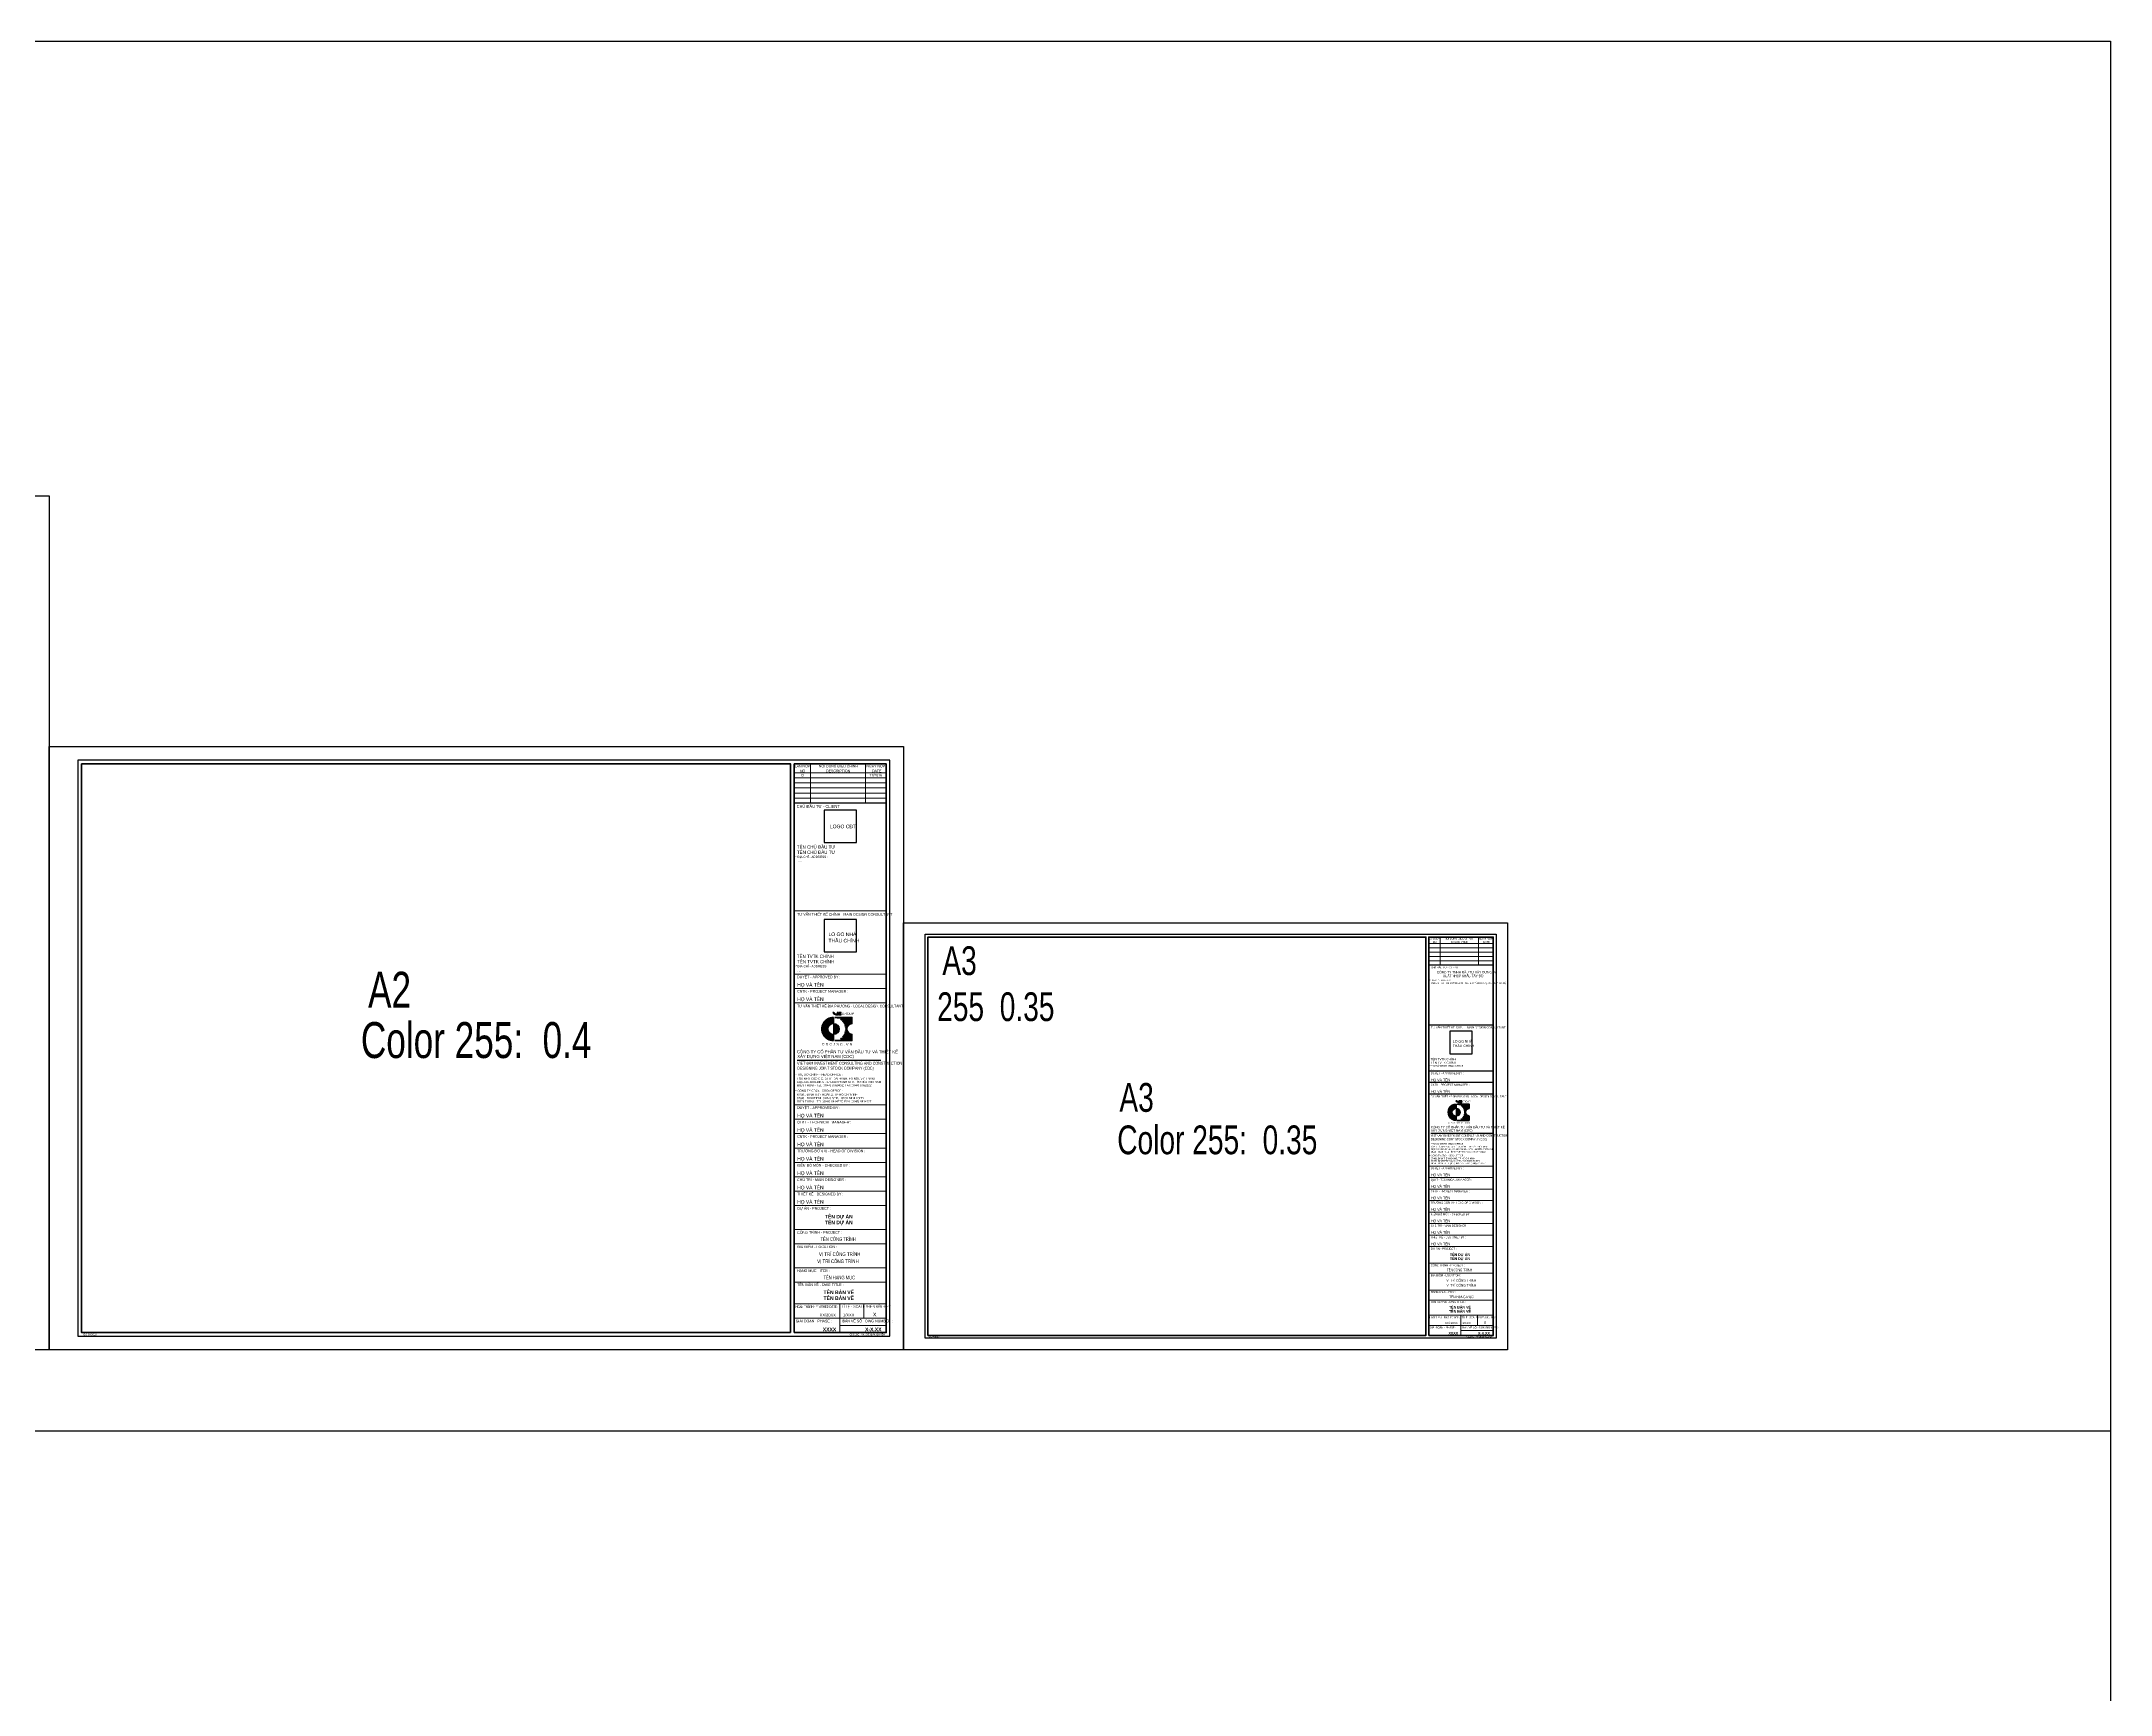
# Model space of a CAD drawing. Header units: millimetres. Extents: x 44 to 16922, y -171 to 5129.
# Drawn here: x 7095 to 8534, y 2591 to 3740 of the extents above; entities that cross this region are included whole.
import ezdxf
from ezdxf.enums import TextEntityAlignment as Align

# ---------------------------------------------------------------- set-up
doc = ezdxf.new("R2010")
doc.units = ezdxf.units.MM
doc.layers.add('CDC -TEXT KHUNG', color=7, linetype='Continuous', lineweight=15)
doc.layers.add('CDC-KHUNGTEN', color=7, linetype='Continuous')
doc.styles.add('Arial', font='arial.ttf', dxfattribs={"width": 0.9, "height": 525})
doc.styles.add('Arial_B_3', font='arialbd.ttf', dxfattribs={"width": 0.75, "height": 3})
doc.styles.add('KT CDC', font='arial.ttf', dxfattribs={"width": 0.85, "height": 200})

# ---------------------------------------------------------------- blocks, each defined once
blk = doc.blocks.new('LOGOmoi')
at = {"layer": 'CDC-KHUNGTEN', "true_color": 0x00fa3e}
h = blk.add_hatch(color=100, dxfattribs=at)
edge = h.paths.add_edge_path()
edge.add_arc((0.02, 0), 1.87, 90, 270)
edge.add_line((0.02, -1.88), (0.02, -3.84))
edge.add_line((0.02, -3.84), (-0.17, -3.84))
edge.add_line((-0.17, -3.84), (-0.36, -3.83))
edge.add_line((-0.36, -3.83), (-0.55, -3.8))
edge.add_line((-0.55, -3.8), (-0.73, -3.77))
edge.add_line((-0.73, -3.77), (-0.92, -3.73))
edge.add_line((-0.92, -3.73), (-1.1, -3.68))
edge.add_line((-1.1, -3.68), (-1.28, -3.62))
edge.add_line((-1.28, -3.62), (-1.45, -3.55))
edge.add_line((-1.45, -3.55), (-1.63, -3.48))
edge.add_line((-1.63, -3.48), (-1.79, -3.39))
edge.add_line((-1.79, -3.39), (-1.96, -3.3))
edge.add_line((-1.96, -3.3), (-2.12, -3.2))
edge.add_line((-2.12, -3.2), (-2.27, -3.09))
edge.add_line((-2.27, -3.09), (-2.42, -2.97))
edge.add_line((-2.42, -2.97), (-2.56, -2.85))
edge.add_line((-2.56, -2.85), (-2.7, -2.72))
edge.add_line((-2.7, -2.72), (-2.83, -2.58))
edge.add_line((-2.83, -2.58), (-2.95, -2.44))
edge.add_line((-2.95, -2.44), (-3.07, -2.29))
edge.add_line((-3.07, -2.29), (-3.18, -2.14))
edge.add_line((-3.18, -2.14), (-3.28, -1.98))
edge.add_line((-3.28, -1.98), (-3.37, -1.81))
edge.add_line((-3.37, -1.81), (-3.46, -1.64))
edge.add_line((-3.46, -1.64), (-3.53, -1.47))
edge.add_line((-3.53, -1.47), (-3.6, -1.3))
edge.add_line((-3.6, -1.3), (-3.66, -1.12))
edge.add_line((-3.66, -1.12), (-3.71, -0.93))
edge.add_line((-3.71, -0.93), (-3.75, -0.75))
edge.add_line((-3.75, -0.75), (-3.79, -0.56))
edge.add_line((-3.79, -0.56), (-3.81, -0.38))
edge.add_line((-3.81, -0.38), (-3.82, -0.19))
edge.add_line((-3.82, -0.19), (-3.83, 0))
edge.add_line((-3.83, 0), (-3.82, 0.19))
edge.add_line((-3.82, 0.19), (-3.81, 0.38))
edge.add_line((-3.81, 0.38), (-3.79, 0.56))
edge.add_line((-3.79, 0.56), (-3.75, 0.75))
edge.add_line((-3.75, 0.75), (-3.71, 0.93))
edge.add_line((-3.71, 0.93), (-3.66, 1.12))
edge.add_line((-3.66, 1.12), (-3.6, 1.3))
edge.add_line((-3.6, 1.3), (-3.53, 1.47))
edge.add_line((-3.53, 1.47), (-3.46, 1.64))
edge.add_line((-3.46, 1.64), (-3.37, 1.81))
edge.add_line((-3.37, 1.81), (-3.28, 1.98))
edge.add_line((-3.28, 1.98), (-3.18, 2.14))
edge.add_line((-3.18, 2.14), (-3.07, 2.29))
edge.add_line((-3.07, 2.29), (-2.95, 2.44))
edge.add_line((-2.95, 2.44), (-2.83, 2.58))
edge.add_line((-2.83, 2.58), (-2.7, 2.72))
edge.add_line((-2.7, 2.72), (-2.56, 2.85))
edge.add_line((-2.56, 2.85), (-2.42, 2.97))
edge.add_line((-2.42, 2.97), (-2.27, 3.09))
edge.add_line((-2.27, 3.09), (-2.12, 3.2))
edge.add_line((-2.12, 3.2), (-1.96, 3.3))
edge.add_line((-1.96, 3.3), (-1.79, 3.39))
edge.add_line((-1.79, 3.39), (-1.63, 3.48))
edge.add_line((-1.63, 3.48), (-1.45, 3.55))
edge.add_line((-1.45, 3.55), (-1.28, 3.62))
edge.add_line((-1.28, 3.62), (-1.1, 3.68))
edge.add_line((-1.1, 3.68), (-0.92, 3.73))
edge.add_line((-0.92, 3.73), (-0.73, 3.77))
edge.add_line((-0.73, 3.77), (-0.55, 3.8))
edge.add_line((-0.55, 3.8), (-0.36, 3.83))
edge.add_line((-0.36, 3.83), (-0.17, 3.84))
edge.add_line((-0.17, 3.84), (0.02, 3.84))
edge.add_line((0.02, 3.84), (0.02, 1.87))
at = {"layer": 'CDC-KHUNGTEN'}
h = blk.add_hatch(color=1, dxfattribs=at)
h.paths.add_polyline_path([(1.46, 5.45), (1.26, 5.45), (1.26, 4.88), (1.21, 4.88, -0.237912), (0.06, 5.45), (-0.2, 5.45, 0.272847), (1.14, 4.66), (1.46, 4.66)])
h.paths.add_polyline_path([(2.59, 5.45), (1.8, 5.45, 0.414214), (1.54, 5.2), (1.54, 4.92, 0.414214), (1.8, 4.66), (2.59, 4.66), (2.59, 4.87), (1.8, 4.87, -0.414214), (1.74, 4.92), (1.74, 5.2, -0.414214), (1.8, 5.25), (2.59, 5.25)])
at = {"layer": 'CDC-KHUNGTEN', "true_color": 0xc20000}
blk.add_hatch(color=12, dxfattribs=at).paths.add_polyline_path([(0.02, 1.87), (0.02, -1.81), (0.02, -1.88, 0.414214), (1.89, 0, 0.414214)])
at = {"layer": 'CDC-KHUNGTEN', "color": 102}
for p, q in [((0.02, 3.84), (0.02, -3.85)), ((0.42, 3.85), (6.1, 3.85)), ((1.28, 3.7), (5.24, 3.7)), ((2.3, 3.24), (6.1, 3.24)), ((2.51, 3.09), (4.01, 3.09)), ((3.03, 2.63), (6.1, 2.63)), ((3.16, 2.49), (3.36, 2.49)), ((3.4, 2.17), (6.1, 2.17)), ((3.49, 2.03), (6.1, 2.03)), ((3.64, 2.78), (6.1, 2.78)), ((3.74, 1.57), (5.37, 1.57)), ((3.8, 1.42), (5.15, 1.42)), ((3.95, 0.96), (4.75, 0.96)), ((3.98, 0.81), (4.66, 0.81)), ((4.05, 0.35), (4.51, 0.35)), ((4.06, 0.2), (4.49, 0.2)), ((4.47, 3.39), (6.1, 3.39)), ((6.1, 3.85), (6.1, 1.81)), ((0.01, -3.84), (0.02, -3.84)), ((0.42, -3.84), (6.1, -3.84)), ((1.28, -3.7), (5.24, -3.7)), ((2.3, -3.24), (6.1, -3.24)), ((2.51, -3.09), (4.01, -3.09)), ((3.03, -2.63), (6.1, -2.63)), ((3.16, -2.49), (3.36, -2.49)), ((3.4, -2.17), (6.1, -2.17)), ((3.49, -2.03), (6.1, -2.03)), ((3.64, -2.78), (6.1, -2.78)), ((3.74, -1.57), (5.37, -1.57)), ((3.8, -1.42), (5.15, -1.42)), ((3.95, -0.96), (4.75, -0.96)), ((3.98, -0.81), (4.66, -0.81)), ((4.05, -0.35), (4.51, -0.35)), ((4.06, -0.2), (4.49, -0.2)), ((4.47, -3.39), (6.1, -3.39)), ((6.1, -1.79), (6.1, -3.84))]:
    blk.add_line(p, q, dxfattribs=at)
at = {"layer": 'CDC-KHUNGTEN', "color": 1}
for points in [[(1.46, 5.45), (1.26, 5.45), (1.26, 4.88), (1.21, 4.88, -0.237912), (0.06, 5.45), (-0.2, 5.45, 0.272847), (1.14, 4.66), (1.46, 4.66)], [(2.59, 5.45), (1.8, 5.45, 0.414214), (1.54, 5.2), (1.54, 4.92, 0.414214), (1.8, 4.66), (2.59, 4.66), (2.59, 4.87), (1.8, 4.87, -0.414214), (1.74, 4.92), (1.74, 5.2, -0.414214), (1.8, 5.25), (2.59, 5.25)]]:
    blk.add_lwpolyline(points, format="xyb", close=True, dxfattribs=at)
at = {"layer": 'CDC-KHUNGTEN', "color": 7, "lineweight": 40}
blk.add_lwpolyline([(0.42, 3.85), (6.1, 3.85), (6.1, 1.81, 0.905134), (6.1, -1.79), (6.1, -3.84), (0.42, -3.84)], format="xyb", dxfattribs=at)
at = {"layer": 'CDC-KHUNGTEN', "color": 102}
blk.add_circle((0.02, 0), 1.87, dxfattribs=at)
at = {"layer": 'CDC-KHUNGTEN', "color": 7, "lineweight": 40}
blk.add_arc((0, 0), 3.85, 89.74488, 270.25512, dxfattribs=at)
at = {"layer": 'CDC-KHUNGTEN', "color": 112}
blk.add_ellipse((0.22, 0), major_axis=(-2.72, 2.72), ratio=1, start_param=-1.064136, end_param=-0.838054, dxfattribs=at)
at = {"layer": 'CDC-KHUNGTEN', "color": 102}
for centre, major_axis, start_param, end_param in [((0.22, 0), (-2.72, 2.72), -1.423028, -1.355019), ((0.22, 0), (2.72, 2.72), 6.199614, 6.251308), ((6.3, 0), (-2.72, 2.72), 0.083571, 0.124553), ((0.22, 0), (-2.72, 2.72), 4.527318, 4.587836), ((0.22, 0), (-2.72, 2.72), 4.346177, 4.481253), ((6.3, 0), (-2.72, 2.72), -0.147768, -0.022458), ((0.22, 0), (-2.72, 2.72), 4.178765, 4.304301), ((0.22, 0), (2.72, 2.72), 5.589142, 5.7099), ((0.22, 0), (2.72, 2.72), 5.445131, 5.550443), ((6.3, 0), (2.72, 2.72), 1.064136, 1.278853), ((6.27, 0.01), (1.28, 1.28), 0.884906, 3.827483), ((0.22, 0.01), (2.72, 2.72), 3.979647, 4.205729), ((0.22, 0), (-2.72, 2.72), 2.925816, 2.993825), ((0.22, 0), (-2.72, 2.72), 3.17347, 3.225164), ((0.22, 0), (2.72, 2.72), 4.836942, 4.89746), ((6.3, 0), (-2.72, 2.72), 1.446243, 1.487225), ((0.22, 0), (2.72, 2.72), 4.943525, 5.078601), ((6.3, 0), (-2.72, 2.72), 1.538919, 1.718564), ((0.22, 0), (-2.72, 2.72), 3.549681, 3.675216), ((0.22, 0), (-2.72, 2.72), 3.714878, 3.835636), ((6.3, 0), (2.72, 2.72), 3.433536, 3.648253)]:
    blk.add_ellipse(centre, major_axis=major_axis, ratio=1, start_param=start_param, end_param=end_param, dxfattribs=at)
at = {"layer": 'CDC-KHUNGTEN', "color": 1, "style": 'KT CDC', "width": 0.85}
blk.add_text('GROUP', height=0.792, dxfattribs=at).set_placement((2.85, 4.67))
at = {"layer": 'CDC-KHUNGTEN', "color": 102, "style": 'KT CDC', "width": 1.15}
blk.add_text('C D C J S C . V N', height=0.8, dxfattribs=at).set_placement((-3.92, -5.47))
blk = doc.blocks.new('KHUNG DOC A2')
at = {"layer": 'CDC-KHUNGTEN'}
blk.add_line((-64.5, 192), (-6.2, 192), dxfattribs=at)
at = {"layer": 'CDC-KHUNGTEN', "lineweight": 20}
for p, q in [((-2.5, 160.8), (-66.5, 160.8)), ((-2.5, 150.8), (-66.5, 150.8)), ((-2.5, 140.8), (-66.5, 140.8)), ((-2.5, 130.8), (-66.5, 130.8)), ((-2.5, 120.8), (-66.5, 120.8)), ((-2.5, 110.8), (-66.5, 110.8)), ((-2.5, 100.8), (-66.5, 100.8)), ((-2.5, 90.8), (-66.5, 90.8)), ((-2.5, 74.2), (-66.5, 74.2)), ((-2.5, 64.2), (-66.5, 64.2)), ((-2.5, 47.5), (-66.5, 47.5)), ((-2.5, 37.5), (-66.5, 37.5)), ((-2.5, 22.5), (-66.5, 22.5)), ((-34.8, 2.5), (-34.8, 22.5)), ((-18, 12.5), (-18, 22.5)), ((-2.5, 12.5), (-66.5, 12.5)), ((-34.8, 7.5), (-2.5, 7.5))]:
    blk.add_line(p, q, dxfattribs=at)
at = {"layer": 'CDC-KHUNGTEN', "xscale": 2.09492374791903, "yscale": 2.09492374791903, "zscale": 2.09492374791903}
blk.add_blockref('LOGOmoi', (-39.2, 213.6), dxfattribs=at)
at = {"layer": 'CDC -TEXT KHUNG', "style": 'Arial_B_3', "width": 0.8}
for s, p in [('TÊN DỰ ÁN', (-35.5, 81.8)), ('TÊN DỰ ÁN', (-35.5, 77.8)), ('TÊN BẢN VẼ', (-35.5, 29.2)), ('TÊN BẢN VẼ', (-35.5, 25.1))]:
    blk.add_text(s, height=2.5, dxfattribs=at).set_placement(p, align=Align.CENTER)
at = {"layer": 'CDC -TEXT KHUNG', "style": 'KT CDC', "width": 1.15}
for s, p in [('- ISO 06/2019 -', (-562, 0.6)), ('- CDCJSC . VN GIỮ BẢN QUYỂN -', (-29.1, 0.6))]:
    blk.add_text(s, height=1.047, dxfattribs=at).set_placement(p)
at = {"layer": 'CDC -TEXT KHUNG', "style": 'Arial_B_3', "width": 0.8}
for s, p in [('XXXX', (-37.3, 3.4)), ('X-X.XX', (-5.8, 3.4))]:
    blk.add_text(s, height=2.5, dxfattribs=at).set_placement(p, align=Align.RIGHT)
at = {"layer": 'CDC-KHUNGTEN'}
for s, height, style, width, p in [('CÔNG TY CỔ PHẦN TƯ VẤN ÐẦU TƯ VÀ THIẾT KẾ', 2.083, 'KT CDC', 0.84, (-64.6, 196.7)), ('VIETNAM INVESTMENT CONSULTING AND CONSTRUCTION ', 2.083, 'KT CDC', 0.7, (-64.5, 188.7)), ('XÂY DỰNG VIỆT NAM (CDC)', 2.083, 'KT CDC', 0.84, (-64.4, 193.5)), ('DESIGNING JOINT STOCK COMPANY (CDC)', 2.083, 'KT CDC', 0.7, (-64.4, 185.3)), ('* TRỤ SỞ CHÍNH - HEAD OFFICE :', 1.5, 'KT CDC', 0.85, (-65.7, 181.1)), ('TÒA NHÀ CDC-CIC, 37 LÊ ĐẠI HÀNH, HÀ NỘI, VIỆT NAM', 1.5, 'KT CDC', 0.85, (-64.6, 178.3)), ('CDC-CIC BUILDING , 37 LEDAIHANH STR. , HANOI, VIETNAM', 1.5, 'KT CDC', 0.85, (-64.6, 176)), ('ĐIỆN THOẠI - TEL : (844) 9760402; FAX: (844) 9763122', 1.5, 'KT CDC', 0.85, (-64.5, 173.7)), ('* CÔNG TY CDCs - CDCs OFFICE :', 1.5, 'KT CDC', 0.85, (-65.7, 169.9)), ('67/46L ĐINH TIÊN HOÀNG, TP HỒ CHÍ MINH', 1.5, 'KT CDC', 0.85, (-64.6, 167.2)), ('67/46L DINHTIENHOANG STR, HOCHIMINH CITY', 1.5, 'KT CDC', 0.85, (-64.6, 164.8)), ('ĐIỆN THOẠI - TEL: (848) 8414777; FAX : (848) 8414777', 1.5, 'KT CDC', 0.85, (-64.5, 162.5)), ('DUYỆT - APPROVED BY :', 1.8, 'Arial', 0.8, (-64.6, 157.9)), ('QLKT - TECHNICAL MANAGER :', 1.8, 'Arial', 0.8, (-64.5, 147.9)), ('CNTK - PROJECT MANAGER :', 1.8, 'Arial', 0.8, (-64.5, 137.9)), ('TRƯỞNG ĐƠN VỊ - HEAD OF DIVISION :', 1.8, 'Arial', 0.8, (-64.5, 127.9)), ('KIỂM BỘ MÔN - CHECKED BY :', 1.8, 'Arial', 0.8, (-64.6, 117.9)), ('CHỦ TRÌ - MAIN DESIGNER :', 1.8, 'Arial', 0.8, (-64.5, 107.9)), ('THIẾT KẾ - DESIGNED BY :', 1.8, 'Arial', 0.8, (-64.4, 97.9)), ('DỰ ÁN - PROJECT :  ', 1.8, 'Arial', 0.8, (-64.4, 87.9)), ('CÔNG TRÌNH - PROJECT :  ', 1.8, 'Arial', 0.8, (-64.5, 71.2)), ('ĐỊA ĐIỂM - LOCATION :', 1.8, 'Arial', 0.8, (-64.4, 61.2)), ('HẠNG MỤC - ITEM : ', 1.8, 'Arial', 0.8, (-64.6, 44.6)), ('TÊN BẢN VẼ - DWG TITLE :', 1.8, 'Arial', 0.8, (-64.4, 34.8)), ('TỈ LỆ - SCALE :', 1.8, 'Arial', 0.8, (-33.7, 19.7)), ('PHIÊN BẢN -REV', 1.8, 'Arial', 0.7, (-17.1, 19.7)), ('GIAI ĐOẠN - PHASE :', 1.8, 'Arial', 0.8, (-65.5, 9.6)), ('BẢN VẼ SỐ - DWG NUMBER :', 1.8, 'Arial', 0.8, (-32.9, 9.6))]:
    blk.add_text(s, height=height, dxfattribs=dict(at, style=style, width=width)).set_placement(p)
at = {"layer": 'CDC-KHUNGTEN', "style": 'Arial'}
for s, width, p in [('VỊ TRÍ CÔNG TRÌNH', 0.7, (-34.9, 55.8)), ('TÊN CÔNG TRÌNH', 0.65, (-35.9, 66.2)), ('VỊ TRÍ CÔNG TRÌNH', 0.7, (-36.1, 50.8)), ('TÊN HẠNG MỤC', 0.65, (-35.2, 39.5))]:
    blk.add_text(s, height=2.5, dxfattribs=dict(at, width=width)).set_placement(p, align=Align.CENTER)
at = {"layer": 'CDC-KHUNGTEN', "style": 'Arial', "width": 0.754301}
blk.add_text('HOÀN THÀNH - FINISHED DATE :', height=1.8, dxfattribs=at).set_placement((-65.6, 19.6), (-35.9, 19.6), align=Align.FIT)
at = {"layer": 'CDC-KHUNGTEN', "style": 'Arial', "width": 0.9}
for s, p in [('XX/20XX', (-37.6, 13.7)), ('1/XXX', (-24.7, 13.7))]:
    blk.add_text(s, height=2, dxfattribs=at).set_placement(p, align=Align.RIGHT)
at = {"layer": 'CDC-KHUNGTEN', "style": 'KT CDC'}
blk.add_text('X', height=2.67, dxfattribs=at).set_placement((-9.3, 13.7), align=Align.RIGHT)
at = {"layer": 'CDC-KHUNGTEN', "char_height": 2.5, "width": 38.532, "attachment_point": 1, "line_spacing_factor": 0.941778, "style": 'KT CDC'}
for insert in [(-64.4, 154.6), (-64.4, 144.6), (-64.4, 134.6), (-64.4, 124.6), (-64.4, 114.6), (-64.4, 104.6), (-64.4, 94.6)]:
    blk.add_mtext('HỌ VÀ TÊN', dxfattribs=dict(at, insert=insert))
blk = doc.blocks.new('KHUNG DOC A3')
at = {"layer": 'CDC-KHUNGTEN'}
blk.add_line((-45.3, 142.7), (-2.6, 142.7), dxfattribs=at)
at = {"layer": 'CDC-KHUNGTEN', "lineweight": 15}
for p, q in [((-2, 119.8), (-46.8, 119.8)), ((-2, 111.8), (-46.8, 111.8)), ((-2, 103.8), (-46.8, 103.8)), ((-2, 95.8), (-46.8, 95.8)), ((-2, 87.8), (-46.8, 87.8)), ((-2, 79.8), (-46.8, 79.8)), ((-2, 71.8), (-46.8, 71.8)), ((-2, 63.8), (-46.8, 63.8)), ((-2, 52.2), (-46.8, 52.2)), ((-2, 45.2), (-46.8, 45.2)), ((-2, 33.5), (-46.8, 33.5)), ((-2, 26.5), (-46.8, 26.5)), ((-2, 16), (-46.8, 16)), ((-24.6, 2), (-24.6, 16)), ((-12.8, 9), (-12.8, 16)), ((-2, 9), (-46.8, 9)), ((-24.6, 5.5), (-2, 5.5))]:
    blk.add_line(p, q, dxfattribs=at)
at = {"layer": 'CDC-KHUNGTEN', "xscale": 1.466446623543321, "yscale": 1.466446623543321, "zscale": 1.466446623543321}
blk.add_blockref('LOGOmoi', (-27.7, 157.2), dxfattribs=at)
at = {"layer": 'CDC -TEXT KHUNG', "style": 'Arial_B_3', "width": 0.8}
for s, p in [('TÊN DỰ ÁN', (-25.1, 57.3)), ('TÊN DỰ ÁN', (-25.1, 54.5)), ('TÊN BẢN VẼ', (-25.1, 20.7)), ('TÊN BẢN VẼ', (-25.1, 17.8))]:
    blk.add_text(s, height=1.8, dxfattribs=at).set_placement(p, align=Align.CENTER)
at = {"layer": 'CDC -TEXT KHUNG', "style": 'KT CDC', "width": 1.15}
for s, p in [('- ISO 06/2019 -', (-395, 0.7)), ('- CDCJSC . VN GIỮ BẢN QUYỂN -', (-20.6, 0.7))]:
    blk.add_text(s, height=0.733, dxfattribs=at).set_placement(p)
at = {"layer": 'CDC -TEXT KHUNG', "style": 'Arial_B_3', "width": 0.8}
for s, p in [('XXXX', (-26.4, 2.6)), ('X-X.XX', (-4.3, 2.6))]:
    blk.add_text(s, height=1.8, dxfattribs=at).set_placement(p, align=Align.RIGHT)
at = {"layer": 'CDC-KHUNGTEN', "style": 'KT CDC'}
for s, height, width, p in [('CÔNG TY CỔ PHẦN TƯ VẤN ÐẦU TƯ VÀ THIẾT KẾ', 1.528, 0.84, (-45.4, 146.1)), ('XÂY DỰNG VIỆT NAM (CDC)', 1.528, 0.84, (-45.3, 143.8)), ('* TRỤ SỞ CHÍNH - HEAD OFFICE :', 1.1, 0.85, (-46.2, 134.7)), ('VIETNAM INVESTMENT CONSULTING AND CONSTRUCTION ', 1.528, 0.7, (-45.4, 140.3)), ('TÒA NHÀ CDC-CIC, 37 LÊ ĐẠI HÀNH, HÀ NỘI, VIỆT NAM', 1.1, 0.85, (-45.4, 132.7)), ('CDC-CIC BUILDING , 37 LEDAIHANH STR. , HANOI, VIETNAM', 1.1, 0.85, (-45.4, 131)), ('ĐIỆN THOẠI - TEL : (844) 9760402; FAX: (844) 9763122', 1.1, 0.85, (-45.3, 129.2)), ('DESIGNING JOINT STOCK COMPANY (CDC)', 1.528, 0.7, (-45.3, 137.7)), ('* CÔNG TY CDCs - CDCs OFFICE :', 1.1, 0.85, (-46.2, 126.5)), ('67/46L ĐINH TIÊN HOÀNG, TP HỒ CHÍ MINH', 1.1, 0.85, (-45.4, 124.5)), ('67/46L DINHTIENHOANG STR, HOCHIMINH CITY', 1.1, 0.85, (-45.4, 122.8)), ('ĐIỆN THOẠI - TEL: (848) 8414777; FAX : (848) 8414777', 1.1, 0.85, (-45.3, 121.1)), ('DUYỆT - APPROVED BY :', 1.4, 0.85, (-45.4, 117.6)), ('QLKT - TECHNICAL MANAGER :', 1.4, 0.85, (-45.4, 109.6)), ('CNTK - PROJECT MANAGER :', 1.4, 0.85, (-45.4, 101.6)), ('TRƯỞNG ĐƠN VỊ - HEAD OF DIVISION :', 1.4, 0.85, (-45.4, 93.6)), ('KIỂM BỘ MÔN - CHECKED BY :', 1.4, 0.85, (-45.4, 85.6)), ('CHỦ TRÌ - MAIN DESIGNER :', 1.4, 0.85, (-45.4, 77.6)), ('THIẾT KẾ - DESIGNED BY :', 1.4, 0.85, (-45.3, 69.6)), ('DỰ ÁN - PROJECT :  ', 1.4, 0.85, (-45.3, 61.6)), ('CÔNG TRÌNH - PROJECT :  ', 1.4, 0.85, (-45.4, 50.1)), ('ĐỊA ĐIỂM - LOCATION :', 1.4, 0.85, (-45.3, 43.1)), ('HẠNG MỤC - ITEM : ', 1.4, 0.85, (-45.4, 31.5)), ('TÊN BẢN VẼ - DWG TITLE :', 1.4, 0.85, (-45.4, 24.6)), ('TỈ LỆ - SCALE :', 1.4, 0.678871, (-23.9, 13.8)), ('PHIÊN BẢN -REV', 1.4, 0.6, (-12.2, 13.8)), ('GIAI ĐOẠN - PHASE :', 1.4, 0.75, (-46.1, 6.8)), ('BẢN VẼ SỐ - DWG NUMBER :', 1.4, 0.75, (-23.3, 6.8))]:
    blk.add_text(s, height=height, dxfattribs=dict(at, width=width)).set_placement(p)
at = {"layer": 'CDC-KHUNGTEN', "style": 'Arial'}
for s, width, p in [('TÊN CÔNG TRÌNH', 0.65, (-25.4, 46.6)), ('VỊ TRÍ CÔNG TRÌNH', 0.7, (-24.1, 39.3)), ('VỊ TRÍ CÔNG TRÌNH', 0.7, (-24.1, 35.9)), ('TÊN HẠNG MỤC', 0.7, (-24.1, 27.9))]:
    blk.add_text(s, height=1.8, dxfattribs=dict(at, width=width)).set_placement(p, align=Align.CENTER)
at = {"layer": 'CDC-KHUNGTEN', "style": 'KT CDC', "width": 0.678871}
blk.add_text('HOÀN THÀNH - FINISHED DATE :', height=1.4, dxfattribs=at).set_placement((-46.2, 13.8), (-25.4, 13.8), align=Align.FIT)
at = {"layer": 'CDC-KHUNGTEN', "style": 'Arial', "width": 0.9}
for s, p in [('XX/ 20XX', (-26.6, 9.9)), ('1/XXX', (-17.6, 9.9))]:
    blk.add_text(s, height=1.5, dxfattribs=at).set_placement(p, align=Align.RIGHT)
at = {"layer": 'CDC-KHUNGTEN', "style": 'KT CDC'}
blk.add_text('X', height=1.8, dxfattribs=at).set_placement((-6.8, 9.9), align=Align.RIGHT)
at = {"layer": 'CDC-KHUNGTEN', "char_height": 1.8, "width": 29.035, "attachment_point": 1, "line_spacing_factor": 0.8, "style": 'Arial'}
for insert in [(-45.3, 114.5), (-45.3, 106.5), (-45.3, 98.5), (-45.3, 90.5), (-45.3, 82.5), (-45.3, 74.5), (-45.3, 66.5)]:
    blk.add_mtext('HỌ VÀ TÊN', dxfattribs=dict(at, insert=insert))
blk = doc.blocks.new('CDTA2')
at = {"layer": 'CDC-KHUNGTEN', "lineweight": 20}
blk.add_line((64, 75), (0, 75), dxfattribs=at)
at = {"layer": 'CDC-KHUNGTEN'}
blk.add_lwpolyline([(43.3, 47.5), (43.3, 70), (20.8, 70), (20.8, 47.5)], close=True, dxfattribs=at)
for s, height, style, width, p in [('CHỦ ĐẦU TƯ - CLIENT', 2, 'Arial', 0.8, (1.7, 71.7)), ('LOGO CĐT', 2.5, 'Arial', 0.8, (24.8, 57.5)), ('TÊN CHỦ ĐẦU TƯ', 2.286, 'KT CDC', 0.78, (1.8, 43.3)), ('* ĐỊA CHỈ - ADDRESS :', 1.571, 'KT CDC', 0.85, (0.8, 36.8)), ('TÊN CHỦ ĐẦU TƯ', 2.286, 'KT CDC', 0.78, (1.9, 39.7)), ('......', 1.57, 'KT CDC', 0.75, (1.9, 34))]:
    blk.add_text(s, height=height, dxfattribs=dict(at, style=style, width=width)).set_placement(p)

msp = doc.modelspace()

# ---------------------------------------------------------------- linework, layer by layer
msp.add_lwpolyline([(4917, 3740.5), (8533.5, 3740.5), (8533.5, 1440.9), (4917, 1440.9)], close=True)
at = {"layer": 'CDC-KHUNGTEN', "lineweight": 9}
for p, q in [((7629.5, 3238), (7629.5, 3210.7)), ((7667.7, 3238), (7667.7, 3210.7)), ((7682.2, 3231.7), (7618.2, 3231.7)), ((7682.2, 3228.2), (7618.2, 3228.2)), ((7682.2, 3224.7), (7618.2, 3224.7)), ((7682.2, 3221.2), (7618.2, 3221.2)), ((7682.2, 3217.7), (7618.2, 3217.7)), ((7682.2, 3214.2), (7618.2, 3214.2)), ((8104.2, 3113), (8059.4, 3113)), ((8104.2, 3110), (8059.4, 3110)), ((8067.3, 3117.5), (8067.3, 3098)), ((8094, 3117.5), (8094, 3098)), ((8104.2, 3107), (8059.4, 3107)), ((8104.2, 3104), (8059.4, 3104)), ((8104.2, 3101), (8059.4, 3101))]:
    msp.add_line(p, q, dxfattribs=at)
at = {"layer": 'CDC-KHUNGTEN'}
for p, q in [((7682.2, 3210.7), (7618.2, 3210.7)), ((8104.2, 3098), (8059.4, 3098)), ((8104.2, 3056.3), (8059.4, 3056.3)), ((8104.2, 3024.3), (8059.4, 3024.3)), ((8104.2, 3016.3), (8059.4, 3016.3)), ((8104.2, 3008.3), (8059.4, 3008.3)), ((8533.5, 2774), (4917, 2774))]:
    msp.add_line(p, q, dxfattribs=at)
at = {"layer": 'CDC-KHUNGTEN', "lineweight": 20}
for p, q in [((7682.2, 3135.7), (7618.2, 3135.7)), ((7682.2, 3091.8), (7618.2, 3091.8)), ((7682.2, 3081.8), (7618.2, 3081.8)), ((7682.2, 3071.8), (7618.2, 3071.8))]:
    msp.add_line(p, q, dxfattribs=at)
at = {"layer": 'CDC-KHUNGTEN', "color": 8}
msp.add_lwpolyline([(7617.4, 2840), (7684.7, 2840), (7684.7, 3240.5), (7120.2, 3240.5), (7120.2, 2840), (7617.4, 2840)], dxfattribs=at)
at = {"layer": 'CDC-KHUNGTEN', "color": 255, "lineweight": 50}
msp.add_lwpolyline([(7615.7, 2842.5), (7615.7, 3238), (7122.7, 3238), (7122.7, 2842.5), (7615.7, 2842.5)], close=True, dxfattribs=at)
msp.add_lwpolyline([(7618.2, 2842.5), (7682.2, 2842.5), (7682.2, 3238), (7618.2, 3238), (7618.2, 2842.5)], dxfattribs=at)
at = {"layer": 'CDC-KHUNGTEN'}
for points in [[(7661.5, 3107.2), (7661.5, 3129.7), (7639, 3129.7), (7639, 3107.2)], [(8089.7, 3036.4), (8089.7, 3052.1), (8074, 3052.1), (8074, 3036.4)]]:
    msp.add_lwpolyline(points, close=True, dxfattribs=at)
at = {"layer": 'CDC-KHUNGTEN', "color": 8}
msp.add_lwpolyline([(7709.2, 2838.5), (7709.2, 3119.5), (8106.2, 3119.5), (8106.2, 2838.5)], close=True, dxfattribs=at)
at = {"layer": 'CDC-KHUNGTEN', "color": 255, "lineweight": 40}
msp.add_lwpolyline([(7711.2, 2840.5), (7711.2, 3117.5), (8057.4, 3117.5), (8057.4, 2840.5)], close=True, dxfattribs=at)
msp.add_lwpolyline([(8059.4, 2840.5), (8104.2, 2840.5), (8104.2, 3117.5), (8059.4, 3117.5), (8059.4, 2840.5)], dxfattribs=at)
at = {"layer": 'Defpoints', "color": 1, "ltscale": 0.2}
for points in [[(6259.2, 2830.5), (6259.2, 3424.5), (7100.2, 3424.5), (7100.2, 2830.5), (6259.2, 2830.5)], [(7100.2, 2830.5), (7100.2, 3250), (7694.2, 3250), (7694.2, 2830.5), (7100.2, 2830.5)], [(7694.2, 2830.5), (7694.2, 3127.5), (8114.2, 3127.5), (8114.2, 2830.5), (7694.2, 2830.5)]]:
    msp.add_lwpolyline(points, close=True, dxfattribs=at)

# ---------------------------------------------------------------- block references
at = {"layer": 'CDC-KHUNGTEN'}
for name, p in [('CDTA2', (7618.2, 3135.7)), ('KHUNG DOC A2', (7684.7, 2840)), ('KHUNG DOC A3', (8106.2, 2838.5))]:
    msp.add_blockref(name, p, dxfattribs=at)

# ---------------------------------------------------------------- texts
at = {"layer": 'CDC -TEXT KHUNG', "style": 'KT CDC', "width": 0.7}
for s, p in [('A2', (7321.9, 3068.4)), ('A2', (7321.9, 3068.4)), ('Color 255:  0.4', (7316.9, 3033.4))]:
    msp.add_text(s, height=25, dxfattribs=at).set_placement(p)
at = {"layer": 'CDC -TEXT KHUNG', "color": 7, "style": 'KT CDC', "width": 0.7}
for s, p in [('A3', (7844.3, 2996)), ('Color 255:  0.35', (7842.8, 2966.5))]:
    msp.add_text(s, height=20, dxfattribs=at).set_placement(p)
at = {"layer": 'CDC-KHUNGTEN'}
for s, height, style, width, p in [('NO', 1.8, 'KT CDC', 0.85, (7622.2, 3232.2)), ('DESCRIPTION', 1.8, 'KT CDC', 0.85, (7640.4, 3232.2)), ('DATE', 1.8, 'KT CDC', 0.85, (7672.3, 3232.2)), ('TƯ VẤN THIẾT KẾ CHÍNH - MAIN DESIGN CONSULTANT ', 1.833, 'KT CDC', 0.85, (7620.2, 3132.4)), ('THẦU CHÍNH', 2.5, 'Arial', 0.8, (7642, 3113.8)), ('LO GO NHÀ ', 2.5, 'Arial', 0.8, (7642, 3118.2)), ('NO', 1.28, 'KT CDC', 0.85, (8062.2, 3113.4)), ('DESCRIPTION', 1.283, 'KT CDC', 0.85, (8075, 3113.4)), ('DATE', 1.28, 'KT CDC', 0.85, (8097.3, 3113.4)), ('* ĐỊA CHỈ - ADDRESS :', 1.571, 'KT CDC', 0.85, (7619.1, 3096.5)), ('TÊN TVTK CHÍNH', 2.286, 'KT CDC', 0.78, (7620, 3103)), ('TÊN TVTK CHÍNH', 2.286, 'KT CDC', 0.78, (7620.2, 3099.3)), ('.....', 1.57, 'KT CDC', 0.75, (7620.2, 3093.7)), ('CHỦ ĐẦU TƯ - CLIENT', 1.3, 'KT CDC', 0.85, (8060.8, 3095.7)), ('CÔNG TY TNHH ĐẦU TƯ XÂY DỰNG VÀ ', 1.8, 'KT CDC', 0.7, (8065.1, 3092.2)), ('CNTK - PROJECT MANAGER :', 1.8, 'Arial', 0.8, (7620.2, 3078.9)), ('DUYỆT - APPROVED BY :', 1.8, 'Arial', 0.8, (7620.2, 3088.9)), ('* ĐỊA CHỈ - ADDRESS :', 1.1, 'KT CDC', 0.85, (8060, 3086.9)), ('TẦNG 4, TÒA HH1, DƯƠNG ĐÌNH NGHỆ, P.YÊN HÒA, Q.CẦU GIẤY, HÀ NỘI  ', 1.1, 'KT CDC', 0.78, (8060.8, 3085)), ('XUẤT NHẬP KHẨU TÂY ĐÔ ', 1.8, 'KT CDC', 0.7, (8069.3, 3089.6)), ('TƯ VẤN THIẾT KẾ ĐỊA PHƯƠNG - LOCAL DESIGN CONSULTANT', 1.833, 'KT CDC', 0.75, (7620.2, 3068.6)), ('TƯ VẤN THIẾT KẾ CHÍNH - MAIN DESIGN CONSULTANT ', 1.4, 'KT CDC', 0.8, (8060.9, 3054)), ('THẦU CHÍNH', 1.75, 'Arial', 0.8, (8076.1, 3041)), ('LO GO NHÀ ', 1.75, 'Arial', 0.8, (8076.1, 3044.1)), ('* TRỤ SỞ CHÍNH - HEAD OFFICE :', 1.1, 'KT CDC', 0.85, (8060, 3027.4)), ('TÊN TVTK CHÍNH', 1.528, 'KT CDC', 0.84, (8060.7, 3031.9)), ('TÊN TVTK CHÍNH', 1.528, 'KT CDC', 0.84, (8060.8, 3029.4)), ('DUYỆT - APPROVED BY :', 1.4, 'KT CDC', 0.85, (8060.8, 3022.1)), ('.....', 1.1, 'KT CDC', 0.85, (8060.9, 3025.3)), ('CNTK - PROJECT MANAGER :', 1.4, 'KT CDC', 0.85, (8060.8, 3014.1)), ('TƯ VẤN THIẾT KẾ ĐỊA PHƯƠNG - LOCAL DESIGN CONSULTANT', 1.4, 'KT CDC', 0.7, (8060.9, 3006))]:
    msp.add_text(s, height=height, dxfattribs=dict(at, style=style, width=width)).set_placement(p)
at = {"layer": 'CDC-KHUNGTEN', "color": 7, "style": 'KT CDC', "width": 0.7}
for s, p in [('A3', (7721.2, 3091.1)), ('255  0.35', (7717.6, 3059.1))]:
    msp.add_text(s, height=20, dxfattribs=at).set_placement(p)
at = {"layer": 'CDC-KHUNGTEN'}
for s, insert, char_height, width, attachment_point, line_spacing_factor, style in [('LẦN NỘP', (7623.9, 3237.3), 1.8, 12.202, 2, 0.941778, 'KT CDC'), ('NỘI DUNG ĐIỀU CHỈNH', (7648.9, 3237.3), 1.8, 26.901, 2, 0.941778, 'KT CDC'), ('NGÀY NỘP', (7674.9, 3237.3), 1.8, 26.901, 2, 0.941778, 'KT CDC'), ('O', (7623.9, 3231), 1.8, 10.08, 2, 0.941778, 'KT CDC'), ('11/2016', (7674.9, 3231), 1.8, 10.08, 2, 0.941778, 'KT CDC'), ('LẦN NỘP', (8063.4, 3117), 1.28, 8.541, 2, 0.941778, 'KT CDC'), ('NỘI DUNG ĐIỀU CHỈNH', (8080.2, 3117), 1.283, 21.582, 2, 0.941778, 'KT CDC'), ('NGÀY NỘP', (8099.1, 3117), 1.28, 10.241, 2, 0.941778, 'KT CDC'), ('HỌ VÀ TÊN', (7620.3, 3085.6), 2.5, 38.532, 1, 0.941778, 'KT CDC'), ('HỌ VÀ TÊN', (7620.3, 3075.6), 2.5, 38.532, 1, 0.941778, 'KT CDC'), ('HỌ VÀ TÊN', (8060.9, 3019), 1.8, 29.035, 1, 0.8, 'Arial'), ('HỌ VÀ TÊN', (8060.9, 3011), 1.8, 29.035, 1, 0.8, 'Arial')]:
    msp.add_mtext(s, dxfattribs=dict(at, insert=insert, char_height=char_height, width=width, attachment_point=attachment_point, line_spacing_factor=line_spacing_factor, style=style))

doc.saveas('drawing.dxf')
